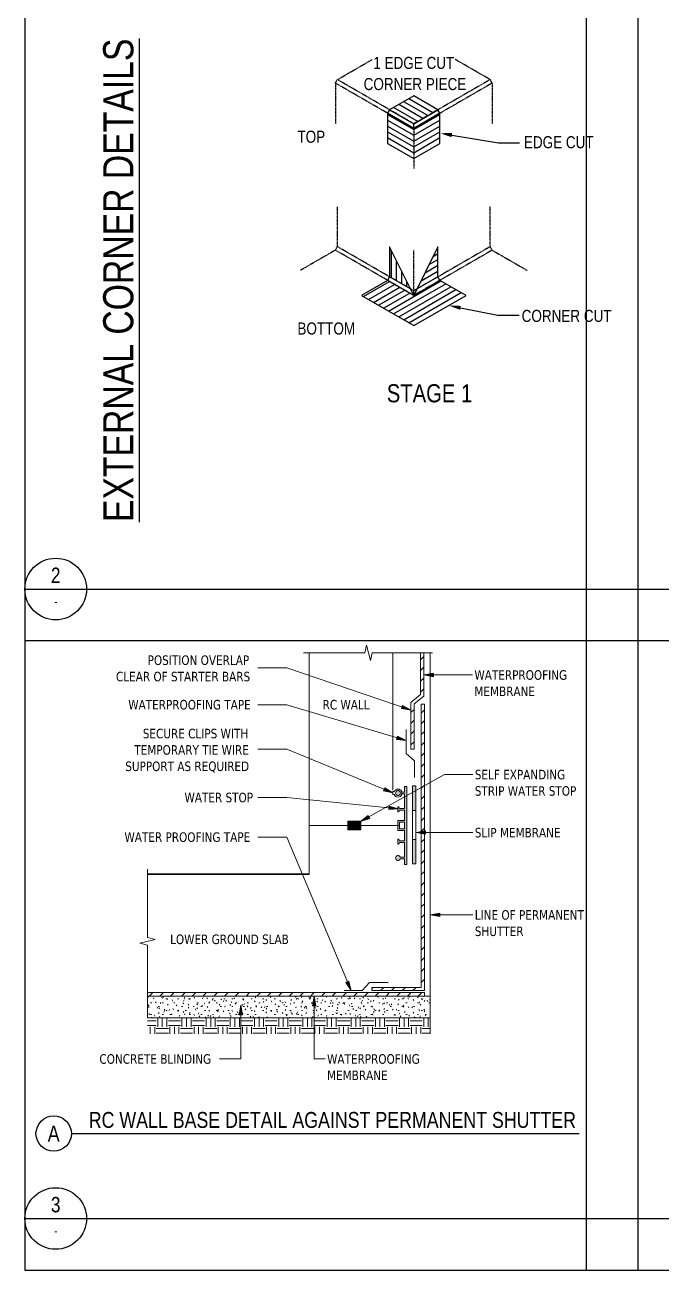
# Model space of a CAD drawing. Header units: millimetres. Extents: x 2250 to 90378, y -16050 to 57150.
# Drawn here: x 2250 to 20781, y -16050 to 20152 of the extents above; entities that cross this region are included whole.
import ezdxf
from ezdxf.enums import TextEntityAlignment as Align

# ---------------------------------------------------------------- set-up
doc = ezdxf.new("R2010")
doc.units = ezdxf.units.MM
doc.linetypes.add('DASHDOT2', pattern=[0.5, 0.25, -0.125, 0, -0.125])
for name, color, linetype in [('A-TEXT-NOTE-20', 4, 'Continuous'), ('S-G-STTL', 4, 'Continuous'), ('S-G-TITLREF', 4, 'Continuous'), ('S-text-tit', 4, 'Continuous'), ('S-wproof-5', 3, 'DASHDOT2'), ('S-wproof-7', 3, 'Continuous')]:
    doc.layers.add(name, color=color, linetype=linetype)
for name, color, linetype, lineweight in [('Detail Items', 7, 'Continuous', 9), ('Medium Lines', 7, 'Continuous', 20), ('Text Notes', 7, 'Continuous', 9), ('Thin Lines', 7, 'Continuous', 9)]:
    doc.layers.add(name, color=color, linetype=linetype, lineweight=lineweight)
doc.layers.add('Lines', color=7, linetype='Continuous', lineweight=9, true_color=0x00a600)
doc.layers.add('NPLT-JLA', color=193, linetype='Continuous', plot=False)
doc.styles.add('ARIAL', font='arial.ttf', dxfattribs={"width": 0.8})
doc.styles.add('TEXT-25 TIT', font='arial.ttf', dxfattribs={"width": 0.8, "height": 125})
doc.styles.add('Verdana', font='verdana.ttf', dxfattribs={"width": 0.8, "height": 25})
pattern_1 = [(45, (-178136.77, -54286.7), (-156.58386, 156.58386), [])]

# ---------------------------------------------------------------- blocks, each defined once
blk = doc.blocks.new('XAR_Break Line-Straight - Break Line-2269553-S032-TYPICAL CIVIL WORK DETAILS _SHEET 3 OF 5_')
at = {"layer": 'Medium Lines'}
for p, q in [((42558.2, 12685.5), (42960.9, 12685.5)), ((42960.9, 12685.5), (42973.4, 12735.5)), ((42973.4, 12735.5), (42998.4, 12635.5)), ((42998.4, 12635.5), (43010.9, 12685.5)), ((43010.9, 12685.5), (43406.2, 12685.5))]:
    blk.add_line(p, q, dxfattribs=at)
blk = doc.blocks.new('XAR_Break Line-Straight - Break Line-2269554-S032-TYPICAL CIVIL WORK DETAILS _SHEET 3 OF 5_')
at = {"layer": 'Medium Lines'}
for p, q in [((41535.5, 10817.2), (41535.5, 11265.1)), ((41485.5, 10779.7), (41585.5, 10804.7)), ((41585.5, 10804.7), (41535.5, 10817.2)), ((41535.5, 10767.2), (41485.5, 10779.7)), ((41535.5, 10289.8), (41535.5, 10767.2))]:
    blk.add_line(p, q, dxfattribs=at)

msp = doc.modelspace()

# ---------------------------------------------------------------- hatches: boundary and pattern name
at = {"layer": 'Detail Items'}
h = msp.add_hatch(dxfattribs=at)
h.set_pattern_fill('FP_2', color=3, scale=4.42886, style=0, pattern_type=2)
h.set_pattern_definition(pattern_1)
h.paths.add_polyline_path([(13569.757, -905.984), (13569.757, 409), (13852.977, 636.918), (13852.977, 1895.61), (13758.57, 1895.61), (13758.57, 682.125), (13475.35, 454.207), (13475.35, -905.984)])
h = msp.add_hatch(dxfattribs=at)
h.set_pattern_fill('FP_2', color=3, scale=4.42886, style=0, pattern_type=2)
h.set_pattern_definition(pattern_1)
h.paths.add_polyline_path([(12339.878, -7924.866), (13870.277, -7924.866), (13870.277, 398.647), (13775.87, 398.647), (13775.87, -7830.459), (12339.878, -7830.459)])
h = msp.add_hatch(color=3, dxfattribs=at)
h.paths.add_polyline_path([(13358.818, -4257.629), (13358.818, -1991.869), (13288.013, -1991.869), (13288.013, -2157.081), (13165.955, -2157.081), (13157.855, -2141.022), (13145.969, -2127.523), (13131.067, -2117.454), (13114.107, -2111.465), (13096.186, -2109.942), (13078.46, -2112.983), (13062.071, -2120.393), (13048.079, -2131.693), (13037.384, -2146.154), (13030.679, -2162.842), (13028.394, -2180.682), (13030.679, -2198.522), (13037.384, -2215.211), (13048.079, -2229.672), (13062.071, -2240.972), (13078.46, -2248.382), (13099.199, -2251.167), (13118.407, -2248.382), (13131.067, -2243.911), (13146.403, -2233.35), (13159.837, -2216.413), (13165.955, -2204.284), (13288.013, -2204.284), (13288.013, -2629.114), (13146.403, -2629.114), (13122.801, -2581.911), (13099.199, -2581.911), (13099.199, -2723.521), (13122.801, -2723.521), (13146.403, -2676.317), (13288.013, -2676.317), (13288.013, -2983.139), (13099.199, -2983.139), (13099.199, -3266.359), (13288.013, -3266.359), (13288.013, -3573.181), (13146.403, -3573.181), (13122.801, -3525.977), (13099.199, -3525.977), (13099.199, -3667.587), (13122.801, -3667.587), (13146.403, -3620.384), (13288.013, -3620.384), (13288.013, -4045.214), (13165.955, -4045.214), (13157.855, -4029.156), (13145.969, -4015.656), (13131.067, -4005.587), (13114.107, -3999.598), (13096.186, -3998.075), (13078.46, -4001.116), (13062.071, -4008.526), (13048.079, -4019.826), (13037.384, -4034.287), (13030.679, -4050.976), (13028.394, -4068.816), (13030.679, -4086.656), (13037.384, -4103.345), (13048.079, -4117.806), (13062.071, -4129.105), (13078.46, -4136.515), (13096.186, -4139.557), (13118.407, -4136.515), (13131.067, -4132.044), (13145.969, -4121.975), (13159.837, -4104.546), (13165.955, -4092.417), (13288.013, -4092.417), (13288.013, -4257.629)])
h.paths.add_polyline_path([(13288.013, -3219.156), (13146.403, -3219.156), (13146.403, -3030.342), (13288.013, -3030.342)])
h = msp.add_hatch(color=3, dxfattribs=at)
h.paths.add_polyline_path([(13525.962, -4239.139), (13620.369, -4239.139), (13620.369, -3529.129), (13525.962, -3529.129)])
h.paths.add_polyline_path([(13525.962, -2689.796), (13620.369, -2689.796), (13620.369, -1974.306), (13525.962, -1974.306)])
msp.add_hatch(color=3, dxfattribs=at).paths.add_polyline_path([(11640.731, -3250.625), (12018.358, -3250.625), (12018.358, -2998.874), (11640.731, -2998.874), (11640.731, -3219.156)])
h = msp.add_hatch(dxfattribs=at)
h.set_pattern_fill('FP_2', color=3, scale=4.42886, style=0, pattern_type=2)
h.set_pattern_definition(pattern_1)
h.paths.add_polyline_path([(13159.837, -8081.349), (13870.277, -8081.349), (13870.277, -7975.614), (5818.094, -7975.614), (5818.094, -8081.349), (12339.878, -8081.349)])
h = msp.add_hatch(dxfattribs=at)
h.set_pattern_fill('FP_3', color=3, scale=4.42886, style=0, pattern_type=2)
h.set_pattern_definition([(0, (-178136.77, -54286.7), (449.972204, 112.49305), [37.1227, -300.35645, 37.1227, -300.35645, -1799.8888]), (0, (-178136.77, -54286.7), (449.972204, 112.49305), [-674.9583, 37.1227, -637.8356, 37.1227, -300.35645, -787.45136]), (0, (-178136.77, -54286.7), (449.972204, 112.49305), [-1687.39577, 37.1227, -187.8634, 37.1227, -525.34255]), (120, (-177968.03, -54230.46), (-322.40794, 333.440834), [37.1227, -300.35645, 37.1227, -300.35645, -1799.8888]), (120, (-177968.03, -54230.46), (-322.40794, 333.440834), [-674.9583, 37.1227, -637.8356, 37.1227, -300.35645, -787.45136]), (120, (-177968.03, -54230.46), (-322.40794, 333.440834), [-1687.39577, 37.1227, -187.8634, 37.1227, -525.34255]), (240, (-177911.78, -54005.47), (-127.56426, -445.933885), [37.1227, -300.35645, 37.1227, -300.35645, -1799.8888]), (240, (-177911.78, -54005.47), (-127.56426, -445.933885), [-674.9583, 37.1227, -637.8356, 37.1227, -300.35645, -787.45136]), (240, (-177911.78, -54005.47), (-127.56426, -445.933885), [-1687.39577, 37.1227, -187.8634, 37.1227, -525.34255])])
h.paths.add_polyline_path([(13775.87, -8714.503), (14031.945, -8714.503), (14031.945, -8081.349), (5818.094, -8081.349), (5818.094, -8714.503), (13159.837, -8714.503)])
h = msp.add_hatch(dxfattribs=at)
h.set_pattern_fill('FP_5', color=3, scale=4.42886, style=0, pattern_type=2)
h.set_pattern_definition([(0, (-178136.77, -54286.7), (351.5408, 351.5408), [351.5408, -351.5408]), (0, (-178136.77, -54154.87), (351.5408, 351.5408), [351.5408, -351.5408]), (0, (-178136.77, -54023.05), (351.5408, 351.5408), [351.5408, -351.5408]), (90, (-178092.82, -53979.1), (-351.5408, 351.5408), [351.5408, -351.5408]), (90, (-177961, -53979.1), (-351.5408, 351.5408), [351.5408, -351.5408]), (90, (-177829.17, -53979.1), (-351.5408, 351.5408), [351.5408, -351.5408])])
h.paths.add_polyline_path([(13775.87, -9178.442), (14031.945, -9178.442), (14031.945, -8714.503), (5818.094, -8714.503), (5818.094, -9178.442), (13472.119, -9178.442)])
at = {"layer": 'Text Notes', "lineweight": 18}
for points in [[(13852.135, 1251.689), (14128.939, 1202.881), (14128.939, 1300.497)], [(13480.957, 233.605), (13234.674, 369.056), (13203.2, 276.654)], [(13333.524, -652.167), (13082.454, -525.808), (13054.378, -619.3)], [(12951.466, -2176.985), (12714.108, -2026.439), (12676.933, -2116.699)], [(12013.962, -3009.019), (12279.301, -2916.295), (12231.586, -2831.135)], [(13117.376, -2640.305), (12846.928, -2563.751), (12837.055, -2660.866)], [(13625.116, -3331.79), (13901.92, -3380.598), (13901.92, -3282.982)], [(14038.252, -5723.375), (14315.055, -5772.183), (14315.055, -5674.567)], [(11737.053, -7921.786), (11675.186, -7647.605), (11585.142, -7685.3)], [(10663.879, -8088.415), (10615.071, -8365.219), (10712.687, -8365.219)], [(8533.829, -8349.554), (8485.021, -8626.358), (8582.637, -8626.358)]]:
    msp.add_hatch(color=3, dxfattribs=at).paths.add_polyline_path(points)

# ---------------------------------------------------------------- linework, layer by layer
at = {"layer": 'A-TEXT-NOTE-20', "color": 1}
for p, q in [((14665.464, 16947.129), (16018.549, 16724.889)), ((16018.549, 16724.889), (16636.06, 16724.889)), ((14916.661, 11925.434), (16002.239, 11708.323)), ((16002.239, 11708.323), (16619.75, 11708.323))]:
    msp.add_line(p, q, dxfattribs=at)
for points in [[(14655.984, 16889.41), (14674.944, 17004.848), (14319.148, 17004.01)], [(14905.189, 11868.077), (14928.132, 11982.79), (14572.52, 11994.26)]]:
    msp.add_solid(points, dxfattribs=at)
at = {"layer": 'Lines', "color": 3}
for p, q in [((10512.686, -4540.849), (10512.686, 1895.61)), ((12950.2, -2096.733), (12950.2, 1895.61)), ((14031.945, 1895.61), (14031.945, -8714.503)), ((13339.674, -334.179), (13339.674, -1029.745)), ((13339.674, -1029.745), (13575.653, -1244.402)), ((13575.653, -1244.402), (13575.653, -1728.069)), ((12950.2, -2135.42), (12994.019, -2135.42)), ((12950.2, -2135.42), (12950.2, -2221.506)), ((12991.546, -2221.506), (12950.2, -2221.506)), ((13525.962, -2689.796), (13525.962, -3529.129)), ((13620.369, -3529.129), (13620.369, -2689.796)), ((10512.686, -3124.749), (13146.403, -3124.749)), ((12053.63, -7923.221), (11532.46, -7923.221)), ((12268.286, -7687.242), (12053.63, -7923.221)), ((12811.745, -7687.242), (12268.286, -7687.242))]:
    msp.add_line(p, q, dxfattribs=at)
at = {"layer": 'Lines', "color": 3, "lineweight": 35}
msp.add_line((5818.094, -4540.849), (10512.686, -4540.849), dxfattribs=at)
at = {"layer": 'Lines', "color": 3}
for start, end in [(23.0600584, 156.9399416), (199.7686575, 340.2313425)]:
    msp.add_arc((13102.534, -2181.617), 117.939, start, end, dxfattribs=at)
at = {"layer": 'NPLT-JLA'}
for p, q in [((2250, 57150), (2250, -16050)), ((18575, 57150), (18575, -16050)), ((20075, 57150), (20075, -16050)), ((2250, 2250), (89875, 2250)), ((2250, -16050), (89875, -16050))]:
    msp.add_line(p, q, dxfattribs=at)
at = {"layer": 'S-G-STTL'}
msp.add_line((3601.287, -12080.811), (18369.81, -12080.811), dxfattribs=at)
msp.add_circle((3086.98, -12080.811), 514.307, dxfattribs=at)
at = {"layer": 'S-G-TITLREF'}
for p, q in [((2250, 3750), (54225, 3750)), ((2250, -14550), (72050, -14550))]:
    msp.add_line(p, q, dxfattribs=at)
for centre in [(3145.884, 3750), (3145.884, -14550)]:
    msp.add_circle(centre, 895.884, dxfattribs=at)
at = {"layer": 'S-wproof-5'}
for p, q in [((11338.273, 18561.345), (12351.396, 19146.272)), ((15780.34, 18561.345), (14767.217, 19146.272)), ((11279.78, 18460.033), (11338.273, 18561.345)), ((13559.306, 17279.031), (11338.273, 18561.345)), ((15780.34, 18561.345), (13559.306, 17279.031)), ((15838.833, 18460.033), (15780.34, 18561.345)), ((13559.306, 17143.948), (11279.78, 18460.033)), ((11279.78, 18460.033), (11279.78, 17290.179)), ((15838.833, 18460.033), (13559.306, 17143.948)), ((15838.833, 18460.033), (15838.833, 17290.179)), ((11338.273, 13704.069), (11338.273, 14873.922)), ((15780.34, 13704.069), (15780.34, 14873.922)), ((11279.78, 13602.757), (10266.657, 13017.83)), ((11279.78, 13602.757), (11338.273, 13704.069)), ((13559.306, 12286.671), (11279.78, 13602.757)), ((13559.306, 12421.755), (11338.273, 13704.069)), ((15780.34, 13704.069), (13559.306, 12421.755)), ((15838.833, 13602.757), (13559.306, 12286.671)), ((15838.833, 13602.757), (15780.34, 13704.069)), ((15838.833, 13602.757), (16851.955, 13017.83))]:
    msp.add_line(p, q, dxfattribs=at)
at = {"layer": 'S-wproof-5', "color": 2}
for p, q in [((13559.306, 17143.948), (13559.306, 17279.031)), ((13559.306, 17143.948), (13559.306, 15974.094)), ((13559.306, 12421.755), (13559.306, 13591.608)), ((13559.306, 12286.671), (13559.306, 12421.755))]:
    msp.add_line(p, q, dxfattribs=at)
at = {"layer": 'S-wproof-7'}
for p, q in [((13559.306, 18088.879), (12857.957, 17683.955)), ((13675.729, 17346.248), (12974.38, 17751.172)), ((13821.961, 17430.674), (13120.611, 17835.599)), ((13968.192, 17515.101), (13266.843, 17920.026)), ((14114.424, 17599.528), (13413.075, 18004.453)), ((14260.656, 17683.955), (13559.306, 18088.879)), ((12857.957, 17683.955), (12799.464, 17582.643)), ((13559.306, 17143.948), (12799.464, 17582.643)), ((12799.464, 17582.643), (12799.464, 16705.253)), ((12799.464, 17549.522), (13559.306, 17110.827)), ((12799.464, 17380.668), (13559.306, 16941.973)), ((12857.957, 17683.955), (13559.306, 17279.031)), ((13559.306, 17279.031), (14260.656, 17683.955)), ((14319.148, 17582.643), (13559.306, 17143.948)), ((13559.306, 17110.827), (14319.148, 17549.522)), ((13559.306, 16941.973), (14319.148, 17380.668)), ((14319.148, 17582.643), (14260.656, 17683.955)), ((14319.148, 16705.253), (14319.148, 17582.643)), ((12799.464, 17211.814), (13559.306, 16773.119)), ((12799.464, 17042.96), (13559.306, 16604.265)), ((13559.306, 16773.119), (14319.148, 17211.814)), ((13559.306, 16604.265), (14319.148, 17042.96)), ((12799.464, 16874.107), (13559.306, 16435.412)), ((12799.464, 16705.253), (13559.306, 16266.558)), ((13559.306, 16435.412), (14319.148, 16874.107)), ((13559.306, 16266.558), (14319.148, 16705.253)), ((13559.306, 12286.671), (12857.957, 13704.069)), ((12857.957, 13704.069), (12857.957, 12826.679)), ((12915.324, 12793.558), (12915.324, 13588.132)), ((14260.656, 13704.069), (13559.306, 12286.671)), ((14120.746, 13421.317), (14260.656, 13502.094)), ((14237.712, 13657.701), (14260.656, 13670.948)), ((14260.656, 12826.679), (14260.656, 13704.069)), ((13061.556, 12709.131), (13061.556, 13292.604)), ((13886.813, 12948.548), (14260.656, 13164.386)), ((14003.779, 13184.933), (14260.656, 13333.24)), ((12799.464, 12725.367), (12039.622, 12286.671)), ((12096.99, 12253.55), (12856.832, 12692.245)), ((12857.957, 12826.679), (12799.464, 12725.367)), ((13559.306, 12286.671), (12799.464, 12725.367)), ((12828.148, 11831.416), (14347.832, 12708.806)), ((13465.733, 12475.779), (12857.957, 12826.679)), ((13207.788, 12624.704), (13207.788, 12997.076)), ((13354.019, 12540.277), (13354.019, 12701.548)), ((13559.306, 12286.671), (14319.148, 12725.367)), ((13652.88, 12475.779), (14260.656, 12826.679)), ((13769.846, 12712.164), (14260.656, 12995.533)), ((14319.148, 12725.367), (14260.656, 12826.679)), ((15078.991, 12286.671), (14319.148, 12725.367)), ((12243.221, 12169.124), (13003.063, 12607.819)), ((12389.453, 12084.697), (13149.295, 12523.392)), ((12535.685, 12000.27), (13295.527, 12438.965)), ((12681.916, 11915.843), (13441.758, 12354.538)), ((12974.38, 11746.989), (14494.064, 12624.379)), ((13120.611, 11662.562), (14640.295, 12539.952)), ((13266.843, 11578.135), (14786.527, 12455.525)), ((13413.075, 11493.708), (14932.759, 12371.098)), ((12039.622, 12286.671), (13559.306, 11409.281)), ((13559.306, 11409.281), (15078.991, 12286.671))]:
    msp.add_line(p, q, dxfattribs=at)
at = {"layer": 'S-wproof-7', "const_width": 5.849}
msp.add_lwpolyline([(13559.306, 16266.558), (13559.306, 17143.948), (13559.306, 17279.031)], dxfattribs=at)
at = {"layer": 'Text Notes', "color": 3, "lineweight": 18}
for p, q in [((9869.933, 1463.609), (9021.374, 1463.609)), ((13480.957, 233.605), (9869.933, 1463.609)), ((14128.939, 1300.497), (13852.135, 1251.689)), ((13852.135, 1251.689), (14128.939, 1202.881)), ((13852.135, 1251.689), (15267.139, 1251.689)), ((14128.939, 1202.881), (14128.939, 1300.497)), ((9869.933, 387.971), (9021.374, 387.971)), ((13333.524, -652.167), (9869.933, 387.971)), ((13234.674, 369.056), (13203.2, 276.654)), ((13480.957, 233.605), (13234.674, 369.056)), ((13203.2, 276.654), (13480.957, 233.605)), ((13082.454, -525.808), (13054.378, -619.3)), ((13054.378, -619.3), (13333.524, -652.167)), ((13333.524, -652.167), (13082.454, -525.808)), ((9869.933, -907.8), (9021.374, -907.8)), ((12951.466, -2176.985), (9869.933, -907.8)), ((12013.962, -3009.019), (14451.777, -1643.087)), ((14451.777, -1643.087), (15278.212, -1643.087)), ((12714.108, -2026.439), (12676.933, -2116.699)), ((12676.933, -2116.699), (12951.466, -2176.985)), ((12951.466, -2176.985), (12714.108, -2026.439)), ((9869.933, -2310.16), (9021.374, -2310.16)), ((13117.376, -2640.305), (9869.933, -2310.16)), ((12231.586, -2831.135), (12013.962, -3009.019)), ((12279.301, -2916.295), (12231.586, -2831.135)), ((12846.928, -2563.751), (12837.055, -2660.866)), ((12837.055, -2660.866), (13117.376, -2640.305)), ((13117.376, -2640.305), (12846.928, -2563.751)), ((12013.962, -3009.019), (12279.301, -2916.295)), ((9869.933, -3461.664), (9021.374, -3461.664)), ((11737.053, -7921.786), (9869.933, -3461.664)), ((13901.92, -3282.982), (13625.116, -3331.79)), ((13625.116, -3331.79), (13901.92, -3380.598)), ((13625.116, -3331.79), (15278.212, -3331.79)), ((13901.92, -3380.598), (13901.92, -3282.982)), ((14315.055, -5674.567), (14038.252, -5723.375)), ((14038.252, -5723.375), (14315.055, -5772.183)), ((14038.252, -5723.375), (15278.212, -5723.375)), ((14315.055, -5772.183), (14315.055, -5674.567)), ((11675.186, -7647.605), (11585.142, -7685.3)), ((11585.142, -7685.3), (11737.053, -7921.786)), ((11737.053, -7921.786), (11675.186, -7647.605)), ((10663.879, -8088.415), (10615.071, -8365.219)), ((10712.687, -8365.219), (10663.879, -8088.415)), ((10663.879, -8088.415), (10663.879, -9911.993)), ((8533.829, -8349.554), (8485.021, -8626.358)), ((8485.021, -8626.358), (8582.637, -8626.358)), ((8582.637, -8626.358), (8533.829, -8349.554)), ((8533.829, -8349.554), (8533.829, -9911.993)), ((10615.071, -8365.219), (10712.687, -8365.219)), ((8533.829, -9911.993), (7909.894, -9911.993)), ((10663.879, -9911.993), (10981.803, -9911.993))]:
    msp.add_line(p, q, dxfattribs=at)
at = {"layer": 'Thin Lines', "color": 3}
for p, q in [((13758.57, 1895.61), (13758.57, 682.125)), ((13852.977, 636.918), (13852.977, 1895.61)), ((13758.57, 682.125), (13475.35, 454.207)), ((13475.35, 454.207), (13475.35, -905.984)), ((13569.757, 409), (13852.977, 636.918)), ((13569.757, -905.984), (13569.757, 409)), ((13870.277, 398.647), (13775.87, 398.647)), ((13775.87, 398.647), (13775.87, -7830.459)), ((13870.277, -7924.866), (13870.277, 398.647)), ((13475.35, -905.984), (13569.757, -905.984)), ((13288.013, -2157.081), (13165.955, -2157.081)), ((13358.818, -1991.869), (13288.013, -1991.869)), ((13288.013, -1991.869), (13288.013, -2157.081)), ((13358.818, -4257.629), (13358.818, -1991.869)), ((13620.369, -1974.306), (13525.962, -1974.306)), ((13525.962, -1974.306), (13525.962, -2689.796)), ((13620.369, -2689.796), (13620.369, -1974.306)), ((13165.955, -2204.284), (13288.013, -2204.284)), ((13288.013, -2204.284), (13288.013, -2629.114)), ((13122.801, -2581.911), (13099.199, -2581.911)), ((13099.199, -2581.911), (13099.199, -2723.521)), ((13099.199, -2723.521), (13122.801, -2723.521)), ((13146.403, -2629.114), (13122.801, -2581.911)), ((13122.801, -2723.521), (13146.403, -2676.317)), ((13288.013, -2629.114), (13146.403, -2629.114)), ((13146.403, -2676.317), (13288.013, -2676.317)), ((13288.013, -2676.317), (13288.013, -2983.139)), ((13525.962, -2689.796), (13620.369, -2689.796)), ((12018.358, -2998.874), (11640.731, -2998.874)), ((11640.731, -2998.874), (11640.731, -3250.625)), ((11640.731, -3250.625), (12018.358, -3250.625)), ((12018.358, -3250.625), (12018.358, -2998.874)), ((13288.013, -2983.139), (13099.199, -2983.139)), ((13099.199, -2983.139), (13099.199, -3266.359)), ((13146.403, -3030.342), (13288.013, -3030.342)), ((13146.403, -3219.156), (13146.403, -3030.342)), ((13288.013, -3219.156), (13146.403, -3219.156)), ((13288.013, -3030.342), (13288.013, -3219.156)), ((13099.199, -3266.359), (13288.013, -3266.359)), ((13122.801, -3525.977), (13099.199, -3525.977)), ((13099.199, -3525.977), (13099.199, -3667.587)), ((13146.403, -3573.181), (13122.801, -3525.977)), ((13288.013, -3573.181), (13146.403, -3573.181)), ((13288.013, -3266.359), (13288.013, -3573.181)), ((13620.369, -3529.129), (13525.962, -3529.129)), ((13525.962, -3529.129), (13525.962, -4239.139)), ((13620.369, -4239.139), (13620.369, -3529.129)), ((13099.199, -3667.587), (13122.801, -3667.587)), ((13122.801, -3667.587), (13146.403, -3620.384)), ((13146.403, -3620.384), (13288.013, -3620.384)), ((13288.013, -3620.384), (13288.013, -4045.214)), ((13288.013, -4045.214), (13165.955, -4045.214)), ((13165.955, -4092.417), (13288.013, -4092.417)), ((13288.013, -4092.417), (13288.013, -4257.629)), ((13288.013, -4257.629), (13358.818, -4257.629)), ((13525.962, -4239.139), (13620.369, -4239.139)), ((13775.87, -7830.459), (12339.878, -7830.459)), ((12339.878, -7830.459), (12339.878, -7924.866)), ((12339.878, -7924.866), (13870.277, -7924.866)), ((13870.277, -7975.614), (5818.094, -7975.614)), ((14031.945, -8081.349), (5818.094, -8081.349)), ((13870.277, -8081.349), (13870.277, -7975.614)), ((14031.945, -8714.503), (14031.945, -8081.349)), ((14031.945, -8714.503), (5818.094, -8714.503)), ((14031.945, -9178.442), (14031.945, -8714.503))]:
    msp.add_line(p, q, dxfattribs=at)
for centre in [(13099.199, -2180.682), (13099.199, -4068.816)]:
    msp.add_arc(centre, 70.805, 19.4712206, 340.5287794, dxfattribs=at)

# ---------------------------------------------------------------- block references
at = {"layer": 'Detail Items', "color": 3, "xscale": 4.428860277578051, "yscale": 4.428860277578051, "zscale": 4.428860277578051}
for name in ['XAR_Break Line-Straight - Break Line-2269553-S032-TYPICAL CIVIL WORK DETAILS _SHEET 3 OF 5_', 'XAR_Break Line-Straight - Break Line-2269554-S032-TYPICAL CIVIL WORK DETAILS _SHEET 3 OF 5_']:
    msp.add_blockref(name, (-178136.765, -54286.704), dxfattribs=at)

# ---------------------------------------------------------------- texts
at = {"layer": 'A-TEXT-NOTE-20', "color": 2, "style": 'ARIAL', "width": 0.8}
for s, height, p in [('1 EDGE CUT', 350.956, (13559.306, 19047.283)), ('CORNER PIECE', 350.95603, (13594.402, 18431.935))]:
    msp.add_text(s, height=height, dxfattribs=at).set_placement(p, align=Align.MIDDLE)
for s, p in [('TOP', (10175.604, 16725.464)), ('EDGE CUT', (16762.313, 16566.273)), ('CORNER CUT', (16696.5, 11516.339)), ('BOTTOM', (10175.604, 11149.721))]:
    msp.add_text(s, height=350.956, dxfattribs=at).set_placement(p)
at = {"layer": 'S-G-STTL', "style": 'ARIAL', "width": 0.8}
msp.add_text('RC WALL BASE DETAIL AGAINST PERMANENT SHUTTER ', height=462.87651, dxfattribs=at).set_placement((4106.563, -11916.233))
msp.add_text('A', height=462.877, dxfattribs=at).set_placement((3086.98, -12080.811), align=Align.MIDDLE)
at = {"layer": 'S-G-TITLREF', "style": 'ARIAL', "width": 0.8}
for s, height, p in [('2', 447.942, (3145.884, 4153.472)), ('-', 248.857, (3145.884, 3387.733)), ('3', 447.942, (3145.884, -14146.528)), ('-', 248.857, (3145.884, -14912.267))]:
    msp.add_text(s, height=height, dxfattribs=at).set_placement(p, align=Align.MIDDLE)
at = {"layer": 'S-text-tit', "style": 'TEXT-25 TIT', "width": 0.8}
msp.add_text('%%UEXTERNAL CORNER DETAILS', height=877.39007, rotation=90, dxfattribs=at).set_placement((5403.859, 5697.616))
at = {"layer": 'S-text-tit', "color": 3, "style": 'TEXT-25 TIT', "width": 0.8}
msp.add_text('STAGE 1', height=526.434, dxfattribs=at).set_placement((12774.665, 9179.197))
at = {"layer": 'Text Notes', "color": 3, "lineweight": 18, "attachment_point": 1, "style": 'Verdana'}
for s, insert, char_height, width in [('POSITION OVERLAP ', (5819.181, 1821.032), 276.80377, 3813.30351), ('CLEAR OF STARTER BARS', (4899.316, 1344.987), 276.80377, 4928.17995), ('WATERPROOFING ', (15322.5, 1390.091), 276.80377, 3536.35968), ('MEMBRANE', (15322.5, 914.046), 276.8038, 2180.04502), ('WATERPROOFING TAPE', (5256.716, 526.373), 276.80377, 4495.0114), ('RC WALL', (10906.994, 526.373), 276.8038, 1711.37085), ('SECURE CLIPS WITH ', (5678.565, -312.325), 276.80377, 3983.73048), ('TEMPORARY TIE WIRE ', (5432.486, -788.37), 276.80377, 4281.97768), ('SUPPORT AS REQUIRED', (5168.831, -1264.415), 276.80377, 4601.52825), ('SELF EXPANDING ', (15333.572, -1504.685), 276.80377, 3486.65181), ('WATER STOP ', (6891.38, -2171.758), 276.80377, 2513.79784), ('STRIP WATER STOP', (15333.572, -1980.73), 276.80377, 3792.00013), ('SLIP MEMBRANE', (15333.572, -3193.388), 276.80377, 3174.20236), ('WATER PROOFING TAPE ', (5145.395, -3323.262), 276.80377, 4629.93275), ('LINE OF PERMANENT ', (15333.572, -5584.973), 276.80377, 4168.3597), ('SHUTTER', (15333.572, -6061.017), 276.8038, 1789.48321), ('LOWER GROUND SLAB', (6473.176, -6293.741), 276.80377, 4338.78667), ('CONCRETE BLINDING', (4417.776, -9773.592), 276.80377, 4168.3597), ('WATERPROOFING ', (11037.164, -9773.592), 276.80377, 3536.35968), ('MEMBRANE', (11037.164, -10249.636), 276.8038, 2180.04502)]:
    msp.add_mtext(s, dxfattribs=dict(at, insert=insert, char_height=char_height, width=width))

doc.saveas('drawing.dxf')
